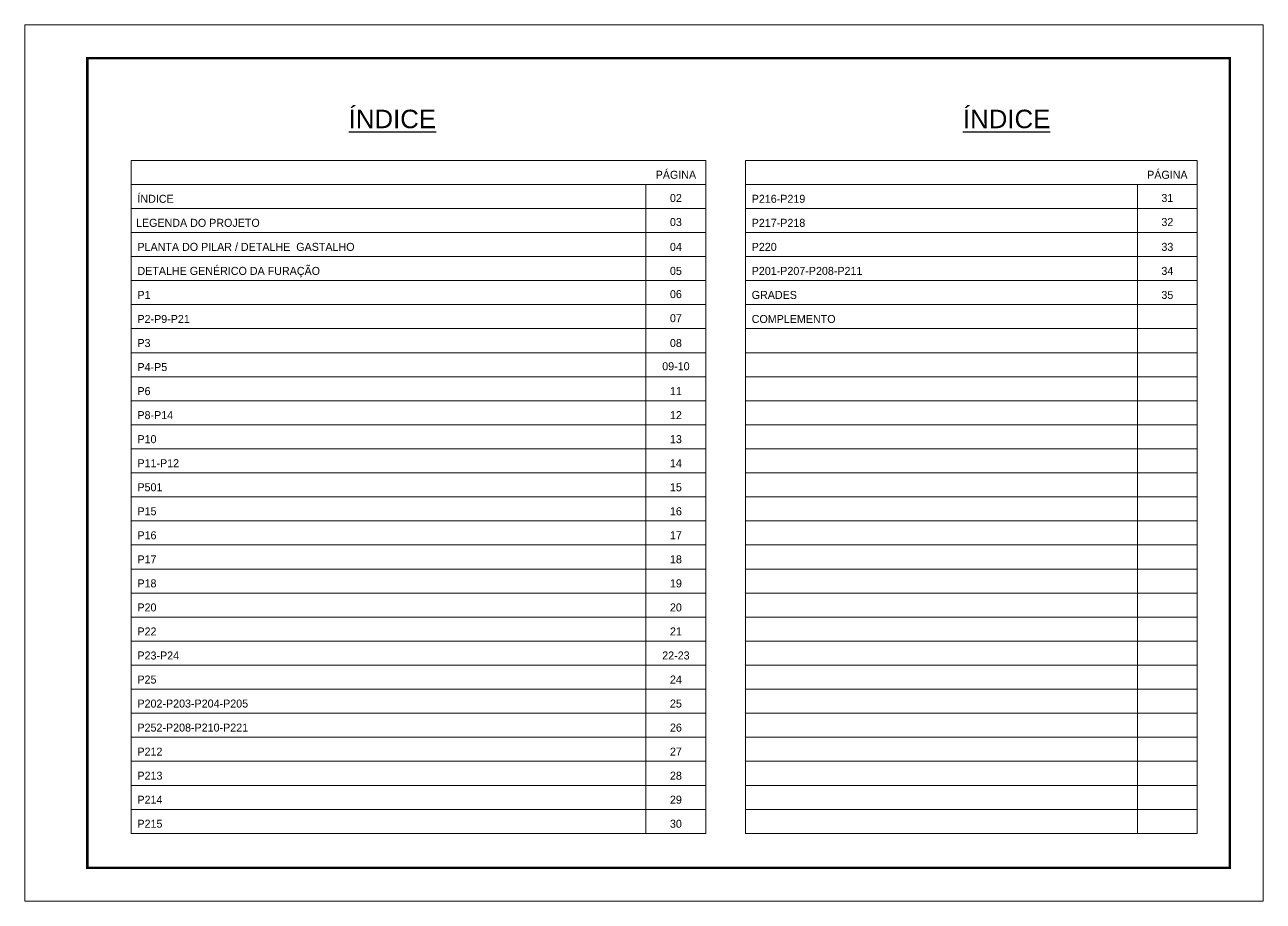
# Model space of a CAD drawing. Extents: x 13379 to 23315, y 867 to 16997.
# Drawn here: x 15984 to 17469, y 15799 to 16849 of the extents above; entities that cross this region are included whole.
import ezdxf
from ezdxf.enums import TextEntityAlignment as Align

# ---------------------------------------------------------------- set-up
doc = ezdxf.new("R2010")
doc.units = 0
doc.layers.add('CARIMBO', color=255, linetype='Continuous', lineweight=9)
doc.layers.add('Folhas', color=255, linetype='Continuous', lineweight=9)
doc.styles.add('ARIAL', font='arial.ttf')
doc.styles.add('Tecnologia', font='')
doc.styles.get('Tecnologia').set_extended_font_data('Forgotten Futurist')

msp = doc.modelspace()

# ---------------------------------------------------------------- linework, layer by layer
at = {"layer": 'CARIMBO'}
for p, q in [((16112.09, 16686.03), (16801.17, 16686.03)), ((16112.09, 16686.03), (16112.09, 15879.74)), ((16801.17, 16686.03), (16801.17, 15879.74)), ((16848.65, 16686.03), (17390.44, 16686.03)), ((16848.65, 16686.03), (16848.65, 15879.74)), ((17390.44, 16686.03), (17390.44, 15879.74)), ((16112.09, 16657.23), (16801.17, 16657.23)), ((16729.35, 16657.23), (16729.35, 15879.74)), ((16848.65, 16657.23), (17390.44, 16657.23)), ((17318.62, 16657.23), (17318.62, 15879.74)), ((16112.09, 16628.44), (16801.17, 16628.44)), ((16848.65, 16628.44), (17390.44, 16628.44)), ((16112.09, 16599.64), (16801.17, 16599.64)), ((16848.65, 16599.64), (17390.44, 16599.64)), ((16112.09, 16570.84), (16801.17, 16570.84)), ((16848.65, 16570.84), (17390.44, 16570.84)), ((16112.09, 16542.05), (16801.17, 16542.05)), ((16848.65, 16542.05), (17390.44, 16542.05)), ((16112.09, 16513.25), (16801.17, 16513.25)), ((16848.65, 16513.25), (17390.44, 16513.25)), ((16112.09, 16484.46), (16801.17, 16484.46)), ((16848.65, 16484.46), (17390.44, 16484.46)), ((16112.09, 16455.66), (16801.17, 16455.66)), ((16848.65, 16455.66), (17390.44, 16455.66)), ((16112.09, 16426.86), (16801.17, 16426.86)), ((16848.65, 16426.86), (17390.44, 16426.86)), ((16112.09, 16398.07), (16801.17, 16398.07)), ((16848.65, 16398.07), (17390.44, 16398.07)), ((16112.09, 16369.27), (16801.17, 16369.27)), ((16848.65, 16369.27), (17390.44, 16369.27)), ((16112.09, 16340.47), (16801.17, 16340.47)), ((16848.65, 16340.47), (17390.44, 16340.47)), ((16112.09, 16311.68), (16801.17, 16311.68)), ((16848.65, 16311.68), (17390.44, 16311.68)), ((16112.09, 16282.88), (16801.17, 16282.88)), ((16848.65, 16282.88), (17390.44, 16282.88)), ((16112.09, 16254.09), (16801.17, 16254.09)), ((16848.65, 16254.09), (17390.44, 16254.09)), ((16112.09, 16225.29), (16801.17, 16225.29)), ((16848.65, 16225.29), (17390.44, 16225.29)), ((16112.09, 16196.49), (16801.17, 16196.49)), ((16848.65, 16196.49), (17390.44, 16196.49)), ((16112.09, 16167.7), (16801.17, 16167.7)), ((16848.65, 16167.7), (17390.44, 16167.7)), ((16112.09, 16138.9), (16801.17, 16138.9)), ((16848.65, 16138.9), (17390.44, 16138.9)), ((16112.09, 16110.11), (16801.17, 16110.11)), ((16848.65, 16110.11), (17390.44, 16110.11)), ((16112.09, 16081.31), (16801.17, 16081.31)), ((16848.65, 16081.31), (17390.44, 16081.31)), ((16112.09, 16052.51), (16801.17, 16052.51)), ((16848.65, 16052.51), (17390.44, 16052.51)), ((16112.09, 16023.72), (16801.17, 16023.72)), ((16848.65, 16023.72), (17390.44, 16023.72)), ((16112.09, 15994.92), (16801.17, 15994.92)), ((16848.65, 15994.92), (17390.44, 15994.92)), ((16112.09, 15966.12), (16801.17, 15966.12)), ((16848.65, 15966.12), (17390.44, 15966.12)), ((16112.09, 15937.33), (16801.17, 15937.33)), ((16848.65, 15937.33), (17390.44, 15937.33)), ((16112.09, 15908.53), (16801.17, 15908.53)), ((16848.65, 15908.53), (17390.44, 15908.53)), ((16112.09, 15879.74), (16801.17, 15879.74)), ((16848.65, 15879.74), (17390.44, 15879.74))]:
    msp.add_line(p, q, dxfattribs=at)
at = {"layer": 'Folhas'}
msp.add_lwpolyline([(15984.5, 15798.52), (17469.5, 15798.52), (17469.5, 16848.52), (15984.5, 16848.52)], close=True, dxfattribs=at)
at = {"layer": 'Folhas', "color": 30, "const_width": 3}
msp.add_lwpolyline([(16059.5, 15838.52), (17429.5, 15838.52), (17429.5, 16808.52), (16059.5, 16808.52)], close=True, dxfattribs=at)

# ---------------------------------------------------------------- texts
at = {"color": 0, "linetype": 'Continuous', "ltscale": 5, "style": 'ARIAL'}
for p in [(16425.27, 16724.64), (17161.83, 16724.64)]:
    msp.add_text('%%UÍNDICE', height=22.118, dxfattribs=at).set_placement(p, align=Align.CENTER)
at = {"layer": 'CARIMBO', "style": 'Tecnologia'}
for s, p in [('PÁGINA', (16765.26, 16664.04)), ('PÁGINA', (17354.53, 16664.04)), ('02', (16765.26, 16636.21)), ('31', (17354.53, 16636.21)), ('03', (16765.26, 16607.41)), ('32', (17354.53, 16607.41)), ('04', (16765.26, 16577.65)), ('33', (17354.53, 16577.65)), ('05', (16765.26, 16548.86)), ('34', (17354.53, 16548.86)), ('06', (16765.26, 16521.03)), ('35', (17354.53, 16520.06)), ('07', (16765.26, 16492.23)), ('08', (16765.26, 16462.47)), ('09-10', (16765.26, 16434.64)), ('11', (16765.26, 16404.87)), ('12', (16765.26, 16376.08)), ('13', (16765.26, 16347.28)), ('14', (16765.26, 16318.49)), ('15', (16765.26, 16289.69)), ('16', (16765.26, 16260.89)), ('17', (16765.26, 16232.1)), ('18', (16765.26, 16203.3)), ('19', (16765.26, 16174.5)), ('20', (16765.26, 16145.71)), ('21', (16765.26, 16116.91)), ('22-23', (16765.26, 16088.12)), ('24', (16765.26, 16059.32)), ('25', (16765.26, 16030.52)), ('26', (16765.26, 16001.73)), ('27', (16765.26, 15972.93)), ('28', (16765.26, 15944.13)), ('29', (16765.26, 15915.34)), ('30', (16765.26, 15886.54))]:
    msp.add_text(s, height=9.599, dxfattribs=at).set_placement(p, align=Align.CENTER)
for s, height, p in [('ÍNDICE', 9.599, (16119.58, 16635.24)), ('P216-P219', 9.599, (16856.15, 16635.24)), ('LEGENDA DO PROJETO', 9.5987, (16117.88, 16606.45)), ('P217-P218', 9.599, (16856.15, 16606.45)), ('PLANTA DO PILAR / DETALHE  GASTALHO ', 9.5987, (16119.58, 16577.65)), ('P220', 9.599, (16856.15, 16577.65)), ('DETALHE GENÉRICO DA FURAÇÃO', 9.5987, (16119.58, 16548.86)), ('P201-P207-P208-P211', 9.5987, (16856.15, 16548.86)), ('P1', 9.599, (16119.58, 16520.06)), ('GRADES', 9.599, (16856.15, 16520.06)), ('P2-P9-P21', 9.599, (16119.58, 16491.26)), ('COMPLEMENTO', 9.5987, (16856.15, 16491.26)), ('P3', 9.599, (16119.58, 16462.47)), ('P4-P5', 9.599, (16119.58, 16433.67)), ('P6', 9.599, (16119.58, 16404.87)), ('P8-P14', 9.599, (16119.58, 16376.08)), ('P10', 9.599, (16119.58, 16347.28)), ('P11-P12', 9.599, (16119.58, 16318.49)), ('P501', 9.599, (16119.58, 16289.69)), ('P15', 9.599, (16119.58, 16260.89)), ('P16', 9.599, (16119.58, 16232.1)), ('P17', 9.599, (16119.58, 16203.3)), ('P18', 9.599, (16119.58, 16174.5)), ('P20', 9.599, (16119.58, 16145.71)), ('P22', 9.599, (16119.58, 16116.91)), ('P23-P24', 9.599, (16119.58, 16088.12)), ('P25', 9.599, (16119.58, 16059.32)), ('P202-P203-P204-P205', 9.5987, (16119.58, 16030.52)), ('P252-P208-P210-P221', 9.5987, (16119.58, 16001.73)), ('P212', 9.599, (16119.58, 15972.93)), ('P213', 9.599, (16119.58, 15944.13)), ('P214', 9.599, (16119.58, 15915.34)), ('P215', 9.599, (16119.58, 15886.54))]:
    msp.add_text(s, height=height, dxfattribs=at).set_placement(p)

doc.saveas('drawing.dxf')
